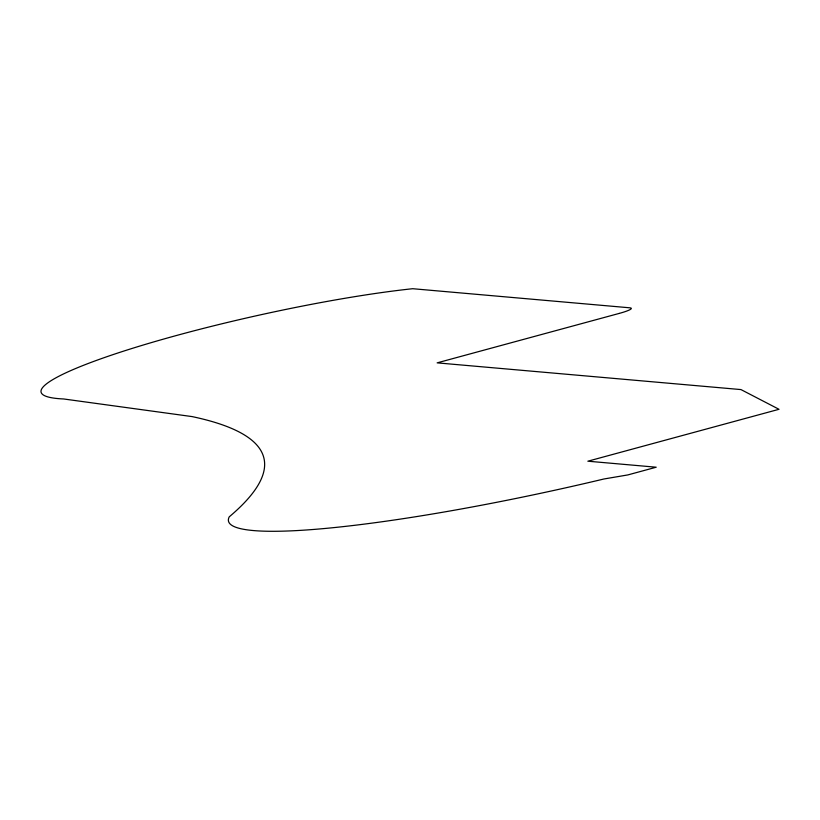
<?xml version="1.0" encoding="UTF-8"?>
<svg xmlns="http://www.w3.org/2000/svg" width="820" height="820" viewBox="0 0 820 820"><rect width="100%" height="100%" fill="white"/><g stroke="black" fill="none" stroke-linecap="round" stroke-linejoin="round"><path stroke-width="1.23" d="M619.182 313.424L437.142 362.86L740.962 389.582L779 409.293L587.858 461.199L656.215 467.215L627.843 474.923L603.961 478.982A331.905 40.447 -12.5 0 1 229.251 516.826A1788.358 217.946 -12.5 0 0 192.085 416.591L63.581 398.961A229.405 27.962 -12.5 0 1 129.088 349.381A229.405 27.962 -12.5 0 1 412.696 288.712L629.791 307.808A20.192 2.46 -12.5 0 1 619.182 313.424"/></g></svg>
